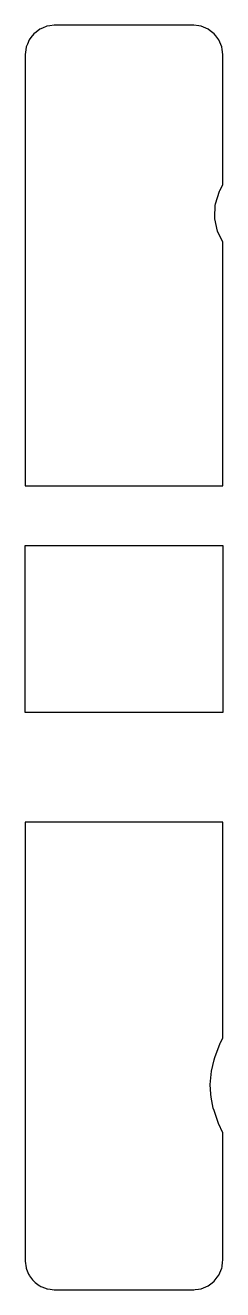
# Model space of a CAD drawing. Header units: metres. Extents: x 2.4 to 16, y -16 to 71.
import ezdxf

# ---------------------------------------------------------------- set-up
doc = ezdxf.new("R2010")
doc.units = ezdxf.units.M

msp = doc.modelspace()

# ---------------------------------------------------------------- linework, layer by layer
for p, q in [((3.145, 70.537), (2.986, 70.414)), ((3.4, 70.732), (3.145, 70.537)), ((3.586, 70.809), (3.4, 70.732)), ((3.882, 70.932), (3.586, 70.809)), ((4.082, 70.958), (3.882, 70.932)), ((4.4, 71), (4.082, 70.958)), ((7.044, 71), (4.4, 71)), ((13.693, 71), (7.044, 71)), ((14, 71), (13.693, 71)), ((14.343, 70.955), (14, 71)), ((14.518, 70.932), (14.343, 70.955)), ((14.68, 70.865), (14.518, 70.932)), ((15, 70.732), (14.68, 70.865)), ((15.139, 70.625), (15, 70.732)), ((15.414, 70.414), (15.139, 70.625)), ((2.545, 69.703), (2.468, 69.518)), ((2.668, 70), (2.545, 69.703)), ((2.79, 70.159), (2.668, 70)), ((2.986, 70.414), (2.79, 70.159)), ((15.521, 70.275), (15.414, 70.414)), ((15.732, 70), (15.521, 70.275)), ((15.799, 69.838), (15.732, 70)), ((15.932, 69.518), (15.799, 69.838)), ((2.442, 69.318), (2.4, 69)), ((2.4, 69), (2.4, 62.179)), ((2.468, 69.518), (2.442, 69.318)), ((15.955, 69.343), (15.932, 69.518)), ((16, 69), (15.955, 69.343)), ((16, 61.943), (16, 69)), ((2.4, 62.179), (2.4, 61.599)), ((16, 60.767), (16, 61.943)), ((2.4, 61.599), (2.4, 60.947)), ((2.4, 60.947), (2.4, 60.281)), ((2.4, 60.281), (2.4, 56.987)), ((16, 60.014), (16, 60.767)), ((15.502, 58.712), (15.772, 59.593)), ((15.772, 59.593), (15.795, 59.642)), ((15.795, 59.642), (16, 60.014)), ((15.447, 57.793), (15.484, 58.6)), ((15.484, 58.6), (15.502, 58.712)), ((15.466, 57.676), (15.447, 57.793)), ((15.644, 56.844), (15.466, 57.676)), ((2.4, 56.987), (2.4, 56.539)), ((16, 56.077), (15.644, 56.844)), ((2.4, 56.539), (2.4, 55.985)), ((2.4, 55.985), (2.4, 55.397)), ((16, 55.677), (16, 56.077)), ((2.4, 55.397), (2.4, 54.844)), ((2.4, 54.844), (2.4, 54.378)), ((16, 54), (16, 55.677)), ((2.4, 54.378), (2.4, 49.933)), ((16, 45.288), (16, 54)), ((2.4, 49.933), (2.4, 48.281)), ((2.4, 48.281), (2.4, 45.288)), ((2.4, 45.288), (2.4, 43.876)), ((16, 43.876), (16, 45.288)), ((2.4, 43.876), (2.4, 41.334)), ((16, 39.301), (16, 43.876)), ((2.4, 41.334), (2.4, 39.301)), ((2.4, 39.301), (8.816, 39.301)), ((8.816, 39.301), (16, 39.301)), ((16, 39.301), (16, 39.301)), ((2.4, 32.72), (2.4, 35.215)), ((2.4, 35.215), (9.584, 35.215)), ((9.584, 35.215), (16, 35.215)), ((16, 35.215), (16, 30.641)), ((16, 35.215), (16, 35.215)), ((2.4, 30.641), (2.4, 32.72)), ((2.4, 28.314), (2.4, 30.641)), ((16, 30.641), (16, 24.823)), ((2.4, 24.823), (2.4, 28.314)), ((2.4, 24.206), (2.4, 24.823)), ((16, 24.823), (16, 23.713)), ((2.4, 23.713), (2.4, 24.206)), ((14.256, 23.713), (2.4, 23.713)), ((16, 23.713), (14.256, 23.713)), ((4.144, 16.163), (2.4, 16.163)), ((2.4, 16.163), (2.4, 15.557)), ((16, 16.163), (4.144, 16.163)), ((16, 15.052), (16, 16.163)), ((2.4, 15.557), (2.4, 15.052)), ((2.4, 15.052), (2.4, 11.34)), ((16, 11.34), (16, 15.052)), ((2.4, 11.34), (2.4, 9.483)), ((16, 3.674), (16, 11.34)), ((2.4, 9.483), (2.4, 6.979)), ((2.4, 6.979), (2.4, 4.579)), ((2.4, 4.579), (2.4, 2.62)), ((16, 3.647), (16, 3.674)), ((16, 3.674), (16, 3.674)), ((16, 3.634), (16, 3.647)), ((16, 1.317), (16, 3.634)), ((2.4, 2.62), (2.4, 1.977)), ((2.4, 1.977), (2.4, 1.341)), ((2.4, 1.341), (2.4, -0.793)), ((15.461, -0.017), (15.828, 0.966)), ((15.828, 0.966), (15.852, 1.018)), ((15.852, 1.018), (16, 1.317)), ((2.4, -0.793), (2.4, -1.396)), ((15.228, -0.966), (15.412, -0.188)), ((15.412, -0.188), (15.461, -0.017)), ((2.4, -1.396), (2.4, -1.951)), ((15.143, -1.87), (15.206, -1.189)), ((15.206, -1.189), (15.228, -0.966)), ((2.4, -1.951), (2.4, -2.41)), ((2.4, -2.41), (2.4, -4.023)), ((15.18, -2.536), (15.143, -1.87)), ((15.204, -2.763), (15.18, -2.536)), ((15.351, -3.499), (15.204, -2.763)), ((2.4, -4.023), (2.4, -4.62)), ((15.406, -3.679), (15.351, -3.499)), ((15.708, -4.575), (15.406, -3.679)), ((2.4, -4.62), (2.4, -4.668)), ((2.4, -4.668), (2.4, -13.966)), ((16, -5.204), (15.708, -4.575)), ((16, -5.777), (16, -5.204)), ((16, -5.78), (16, -5.777)), ((16, -6.864), (16, -5.78)), ((16, -7.754), (16, -6.864)), ((16, -14), (16, -7.754)), ((2.4, -13.966), (2.4, -14)), ((2.4, -14), (2.403, -14.054)), ((2.403, -14.054), (2.423, -14.177)), ((2.423, -14.177), (2.447, -14.353)), ((2.447, -14.353), (2.459, -14.478)), ((2.459, -14.478), (2.468, -14.518)), ((2.468, -14.518), (2.495, -14.597)), ((2.495, -14.597), (2.631, -14.926)), ((15.732, -15), (15.863, -14.684)), ((15.863, -14.684), (15.932, -14.518)), ((15.932, -14.518), (15.951, -14.415)), ((15.951, -14.415), (15.995, -14.086)), ((15.995, -14.086), (16, -14)), ((2.631, -14.926), (2.668, -15)), ((2.668, -15), (2.69, -15.036)), ((2.69, -15.036), (2.907, -15.319)), ((2.907, -15.319), (2.986, -15.414)), ((2.986, -15.414), (3.083, -15.494)), ((3.083, -15.494), (3.366, -15.711)), ((14.999, -15.733), (15.271, -15.524)), ((15.271, -15.524), (15.414, -15.414)), ((15.414, -15.414), (15.622, -15.143)), ((15.622, -15.143), (15.732, -15)), ((3.366, -15.711), (3.401, -15.732)), ((3.401, -15.732), (3.476, -15.769)), ((3.476, -15.769), (3.804, -15.905)), ((3.804, -15.905), (3.882, -15.932)), ((3.882, -15.932), (3.923, -15.941)), ((3.923, -15.941), (4.106, -15.971)), ((4.106, -15.971), (4.4, -16)), ((4.4, -16), (7.544, -16)), ((7.544, -16), (14, -16)), ((14, -16), (14.11, -15.991)), ((14.11, -15.991), (14.339, -15.955)), ((14.339, -15.955), (14.518, -15.932)), ((14.518, -15.932), (14.833, -15.801)), ((14.833, -15.801), (14.999, -15.733))]:
    msp.add_line(p, q)

doc.saveas('drawing.dxf')
